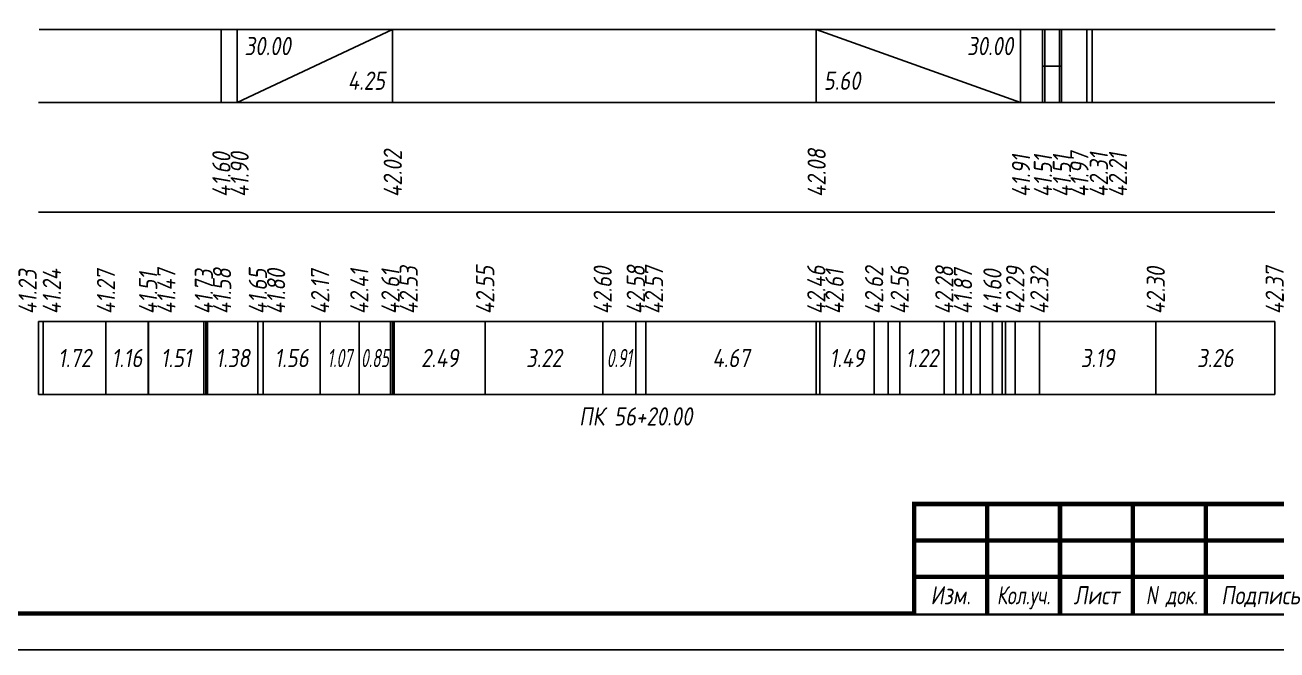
# Model space of a CAD drawing. Extents: x -717 to 1451, y -133302 to 233.
# Drawn here: x 78.1 to 249.7, y -88480.4 to -88394.8 of the extents above; entities that cross this region are included whole.
import ezdxf
from ezdxf.enums import TextEntityAlignment as Align

# ---------------------------------------------------------------- set-up
doc = ezdxf.new("R2010")
doc.units = 0
for name, color, linetype in [('Зарамочное оформление', 7, 'Continuous'), ('Код_510', 7, 'Continuous'), ('Код_516', 1, 'Continuous'), ('Подписи поперечников', 7, 'Continuous'), ('Таблица', 7, 'Continuous')]:
    doc.layers.add(name, color=color, linetype=linetype)
doc.styles.add('М', font='romand.shx', dxfattribs={"width": 0.8, "oblique": 10, "height": 2.5})

# ---------------------------------------------------------------- blocks, each defined once
blk = doc.blocks.new('Штамп')
at = {"linetype": 'Continuous'}
blk.add_wipeout([(199.95, -411.25), (384.95, -411.25), (384.95, -426.25), (199.95, -426.25)], dxfattribs=at).dxf.layer = 'Зарамочное оформление'
at = {"layer": 'Зарамочное оформление', "linetype": 'Continuous', "lineweight": -3, "const_width": 0.6, "flags": 128}
for points in [[(199.95, -426.25), (199.95, -411.25), (384.95, -411.25)], [(209.95, -411.25), (209.95, -426.25)], [(219.95, -411.25), (219.95, -426.25)], [(229.95, -411.25), (229.95, -426.25)], [(239.95, -411.25), (239.95, -426.25)], [(199.95, -416.25), (264.95, -416.25)], [(199.95, -421.25), (264.95, -421.25)]]:
    blk.add_lwpolyline(points, dxfattribs=at)
at = {"layer": 'Зарамочное оформление', "linetype": 'Continuous', "style": 'М', "oblique": 10}
for s, width, p in [('Изм.', 0.8, (204.95, -423.75)), ('Кол.уч.', 0.7, (214.95, -423.75)), ('Лист', 0.8, (224.95, -423.75)), ('N док.', 0.7, (235.28, -423.75)), ('Подпись', 0.8, (247.45, -423.75))]:
    blk.add_text(s, height=2.5, dxfattribs=dict(at, width=width)).set_placement(p, align=Align.MIDDLE_CENTER)
blk = doc.blocks.new('шифр')
blk.add_blockref('Штамп', (0, -88109))

msp = doc.modelspace()

# ---------------------------------------------------------------- linework, layer by layer
at = {"flags": 128}
msp.add_lwpolyline([(-30.054, -88480.421), (389.946, -88480.421), (389.946, -88183.421), (-30.054, -88183.421)], close=True, dxfattribs=at)
at = {"const_width": 0.6, "flags": 128}
msp.add_lwpolyline([(-10.054, -88475.421), (384.946, -88475.421), (384.946, -88188.421), (-10.054, -88188.421)], close=True, dxfattribs=at)
at = {"layer": 'Код_510'}
for p, q in [((79.946, -88445.421), (79.946, -88435.421)), ((80.585, -88445.421), (80.585, -88435.421)), ((89.179, -88445.421), (89.179, -88435.421)), ((94.956, -88445.421), (94.956, -88435.421)), ((95.021, -88445.421), (95.021, -88435.421)), ((102.595, -88445.421), (102.595, -88435.421)), ((102.887, -88445.421), (102.887, -88435.421)), ((103.095, -88445.421), (103.095, -88435.421)), ((110.002, -88445.421), (110.002, -88435.421)), ((110.716, -88445.421), (110.716, -88435.421)), ((118.532, -88445.421), (118.532, -88435.421)), ((123.907, -88445.421), (123.907, -88435.421)), ((128.173, -88445.421), (128.173, -88435.421)), ((128.436, -88445.421), (128.436, -88435.421)), ((128.699, -88445.421), (128.699, -88435.421)), ((141.157, -88445.421), (141.157, -88435.421)), ((157.269, -88445.421), (157.269, -88435.421)), ((161.803, -88445.421), (161.803, -88435.421)), ((163.186, -88445.421), (163.186, -88435.421)), ((186.543, -88445.421), (186.543, -88435.421)), ((187.043, -88445.421), (187.043, -88435.421)), ((194.47, -88445.421), (194.47, -88435.421)), ((196.41, -88445.421), (196.41, -88435.421)), ((197.977, -88445.421), (197.977, -88435.421)), ((204.093, -88445.421), (204.093, -88435.421)), ((205.68, -88445.421), (205.68, -88435.421)), ((206.656, -88445.421), (206.656, -88435.421)), ((207.781, -88445.421), (207.781, -88435.421)), ((208.989, -88445.421), (208.989, -88435.421)), ((210.691, -88445.421), (210.691, -88435.421)), ((212.024, -88445.421), (212.024, -88435.421)), ((212.481, -88445.421), (212.481, -88435.421)), ((213.81, -88445.421), (213.81, -88435.421)), ((217.123, -88445.421), (217.123, -88435.421)), ((233.079, -88445.421), (233.079, -88435.421)), ((249.384, -88445.421), (249.384, -88435.421))]:
    msp.add_line(p, q, dxfattribs=at)
at = {"layer": 'Код_516'}
for p, q in [((104.946, -88405.421), (104.946, -88395.421)), ((107.162, -88405.421), (107.162, -88395.421)), ((107.162, -88405.421), (128.436, -88395.421)), ((128.436, -88405.421), (128.436, -88395.421)), ((186.543, -88405.421), (186.543, -88395.421)), ((186.543, -88395.421), (214.557, -88405.421)), ((214.557, -88405.421), (214.557, -88395.421)), ((217.559, -88405.421), (217.559, -88395.421)), ((217.862, -88405.421), (217.862, -88395.421)), ((219.862, -88405.421), (219.862, -88395.421)), ((220.165, -88405.421), (220.165, -88395.421)), ((223.612, -88405.421), (223.612, -88395.421)), ((223.612, -88405.421), (223.612, -88395.421)), ((224.384, -88405.421), (224.384, -88395.421)), ((217.559, -88400.421), (217.862, -88400.421)), ((217.862, -88400.421), (219.862, -88400.421)), ((219.862, -88400.421), (220.165, -88400.421))]:
    msp.add_line(p, q, dxfattribs=at)
at = {"layer": 'Таблица'}
for p, q in [((80, -88395.421), (249.438, -88395.421)), ((79.946, -88405.421), (249.384, -88405.421)), ((79.946, -88420.421), (249.384, -88420.421)), ((79.946, -88435.421), (249.384, -88435.421)), ((79.946, -88445.421), (249.384, -88445.421))]:
    msp.add_line(p, q, dxfattribs=at)

# ---------------------------------------------------------------- texts
at = {"layer": 'Код_510', "style": 'М', "oblique": 10, "width": 0.8}
for s, p in [('42.53', (130.673, -88434.421)), ('42.55', (141.157, -88434.421)), ('42.60', (157.269, -88434.421)), ('42.58', (161.803, -88434.421)), ('42.57', (164.303, -88434.421)), ('42.46', (186.543, -88434.421)), ('42.62', (194.47, -88434.421)), ('42.28', (204.093, -88434.421)), ('42.29', (213.81, -88434.421)), ('42.32', (217.123, -88434.421)), ('42.37', (249.384, -88434.421)), ('41.23', (78.434, -88434.421)), ('41.24', (81.76, -88434.421)), ('41.27', (89.179, -88434.421)), ('41.51', (94.956, -88434.421)), ('41.47', (97.456, -88434.421)), ('41.73', (102.595, -88434.421)), ('41.58', (105.095, -88434.421)), ('41.65', (110.002, -88434.421)), ('41.80', (112.502, -88434.421)), ('42.17', (118.532, -88434.421)), ('42.41', (123.907, -88434.421)), ('42.61', (128.173, -88434.421)), ('42.61', (189.043, -88434.421)), ('42.56', (197.977, -88434.421)), ('41.87', (206.656, -88434.421)), ('41.60', (210.691, -88434.421)), ('42.30', (233.079, -88434.421))]:
    msp.add_text(s, height=2.5, rotation=90, dxfattribs=at).set_placement(p, align=Align.MIDDLE_LEFT)
at = {"layer": 'Код_510', "style": 'М', "oblique": 10}
for s, width, p in [('1.72', 0.8, (84.882, -88440.421)), ('1.16', 0.8, (92.067, -88440.421)), ('1.51', 0.8, (98.808, -88440.421)), ('1.38', 0.8, (106.549, -88440.421)), ('1.56', 0.8, (114.624, -88440.421)), ('1.07', 0.6, (121.22, -88440.421)), ('0.85', 0.6, (126.04, -88440.421)), ('2.49', 0.8, (134.928, -88440.421)), ('3.22', 0.8, (149.213, -88440.421)), ('0.91', 0.6, (159.536, -88440.421)), ('4.67', 0.8, (174.864, -88440.421)), ('1.49', 0.8, (190.756, -88440.421)), ('1.22', 0.8, (201.035, -88440.421)), ('3.19', 0.8, (225.101, -88440.421)), ('3.26', 0.8, (241.231, -88440.421))]:
    msp.add_text(s, height=2.5, dxfattribs=dict(at, width=width)).set_placement(p, align=Align.MIDDLE_CENTER)
at = {"layer": 'Код_516', "style": 'М', "oblique": 10, "width": 0.8}
msp.add_text('30.00', height=2.5, dxfattribs=at).set_placement((108.162, -88396.421), align=Align.TOP_LEFT)
msp.add_text('30.00', height=2.5, dxfattribs=at).set_placement((213.557, -88396.421), align=Align.TOP_RIGHT)
msp.add_text('4.25', height=2.5, dxfattribs=at).set_placement((127.436, -88404.421), align=Align.BOTTOM_RIGHT)
msp.add_text('5.60', height=2.5, dxfattribs=at).set_placement((187.543, -88404.421), align=Align.BOTTOM_LEFT)
for s, p in [('41.60', (105, -88418.371)), ('41.90', (107.5, -88418.371)), ('42.02', (128.49, -88418.371)), ('42.08', (186.597, -88418.371)), ('41.97', (222.62, -88418.371)), ('42.31', (225.276, -88418.371)), ('42.21', (227.893, -88418.371)), ('41.91', (214.611, -88418.371)), ('41.51', (217.613, -88418.371)), ('41.51', (220.219, -88418.371))]:
    msp.add_text(s, height=2.5, rotation=90, dxfattribs=at).set_placement(p, align=Align.MIDDLE_LEFT)
at = {"layer": 'Подписи поперечников', "style": 'М', "oblique": 10, "width": 0.8}
msp.add_text('ПК 56+20.00', height=2.5, dxfattribs=at).set_placement((161.803, -88450.421), align=Align.BOTTOM_CENTER)

# ---------------------------------------------------------------- next in the draw order: block references
msp.add_blockref('шифр', (0, 59.829))

doc.saveas('drawing.dxf')
